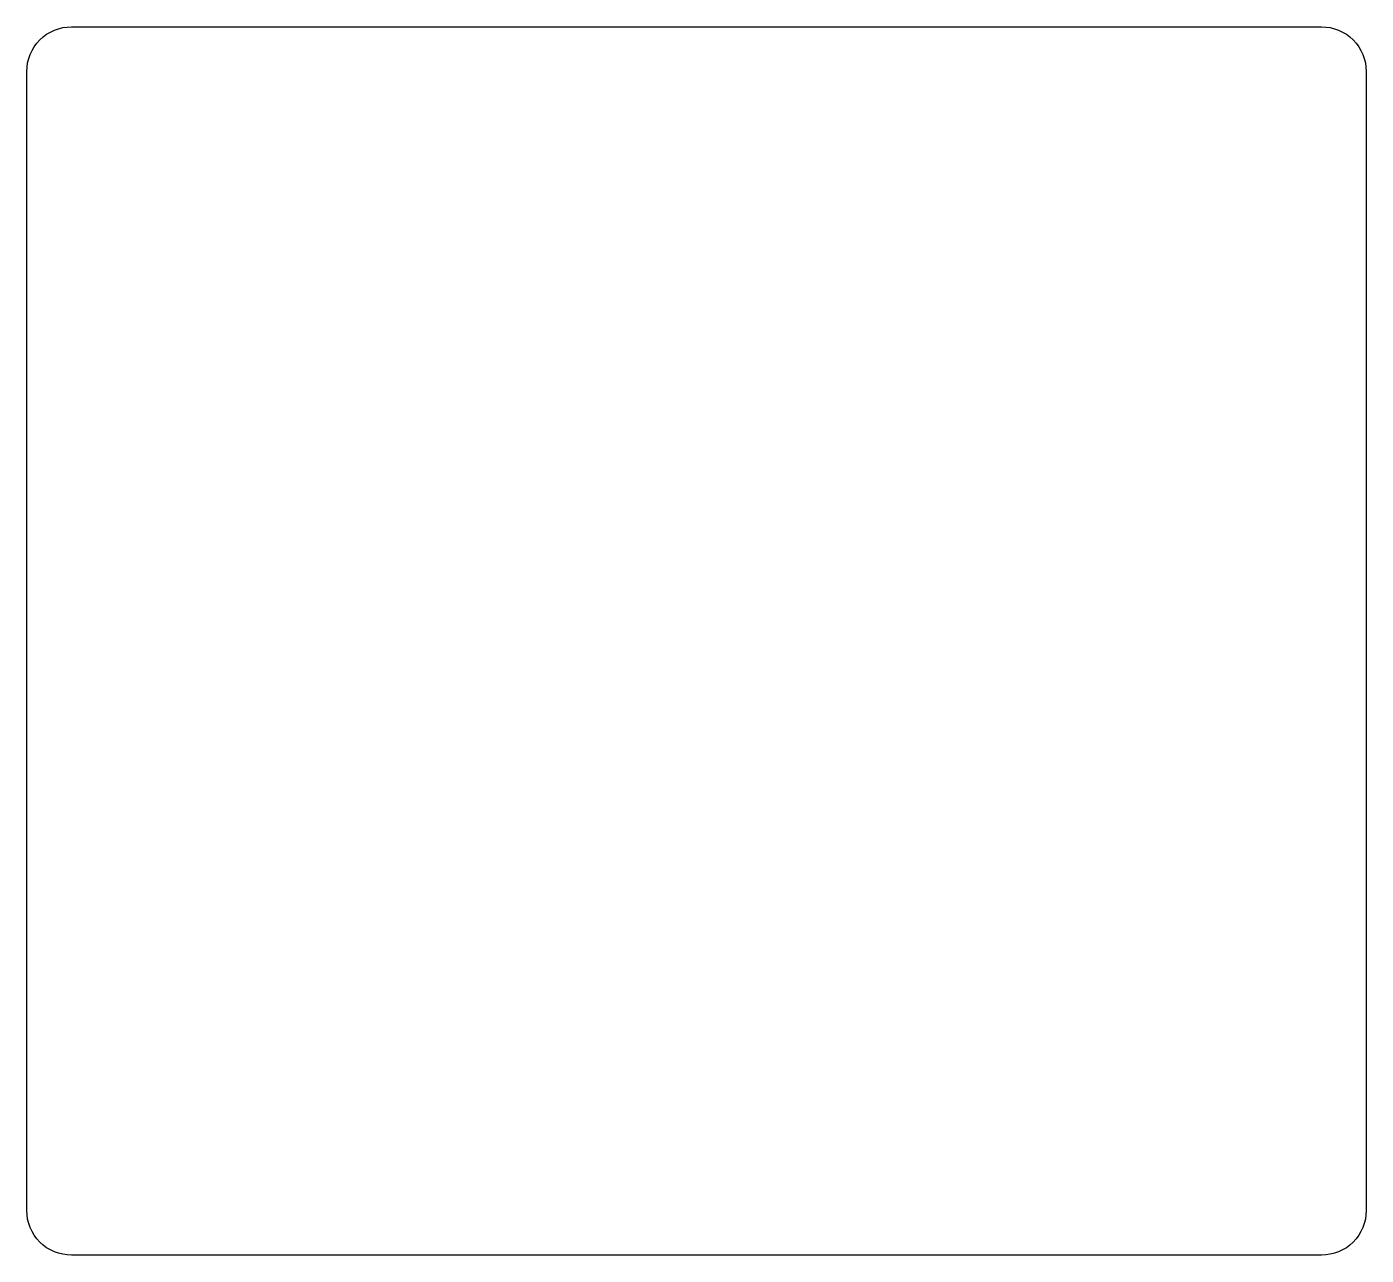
# Model space of a CAD drawing. Header units: millimetres. Extents: x -29.9 to 30.1, y -27.5 to 27.5.
import ezdxf

# ---------------------------------------------------------------- set-up
doc = ezdxf.new("R2010")
doc.units = ezdxf.units.MM

msp = doc.modelspace()

# ---------------------------------------------------------------- linework, layer by layer
msp.add_lwpolyline([(-27.905, 27.488), (28.095, 27.488, -0.414214), (30.095, 25.488), (30.095, -25.512, -0.414214), (28.095, -27.512), (-27.905, -27.512, -0.414214), (-29.905, -25.512), (-29.905, 25.488, -0.414214)], format="xyb", close=True)

doc.saveas('drawing.dxf')
